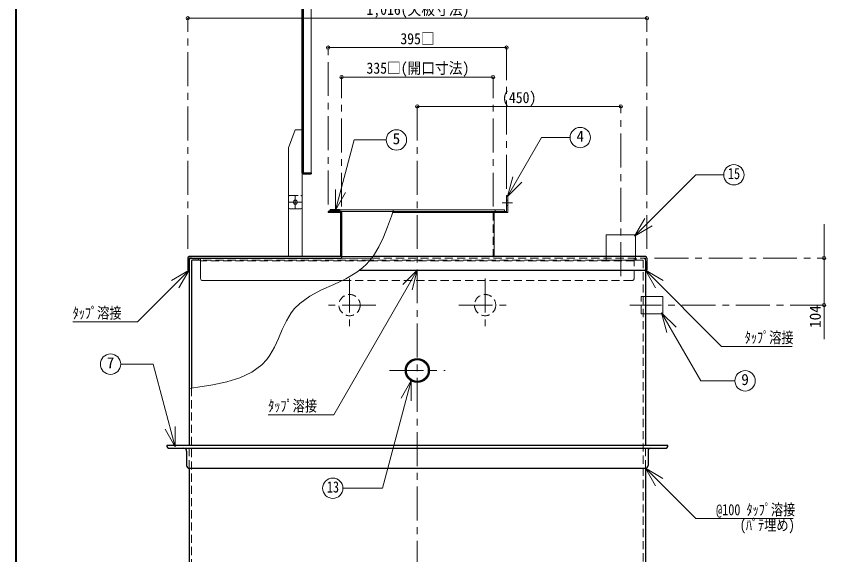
# Model space of a CAD drawing. Units: millimetres at full size, sheet at 1:15; details may follow other scales. Extents: x -3184 to 2891, y -2037 to 2178.
# Drawn here: x -3184 to -1393, y -606 to 584 of the extents above; entities that cross this region are included whole.
import ezdxf
from ezdxf.enums import TextEntityAlignment as Align

# ---------------------------------------------------------------- set-up
doc = ezdxf.new("R2010")
doc.units = ezdxf.units.MM
doc.header["$LTSCALE"] = 15
doc.header["$PDMODE"] = 32
doc.header["$PDSIZE"] = 7.5
doc.linetypes.add('CHAIN1', pattern=[8, 5, -1, 1, -1])
doc.linetypes.add('DASHED1', pattern=[1.8, 1.2, -0.6])
doc.layers.add('0-0', color=7, linetype='Continuous', lineweight=18)
doc.styles.add('ＭＳ ゴシック', font='')
doc.styles.get('ＭＳ ゴシック').set_extended_font_data('MS Gothic')

msp = doc.modelspace()

# ---------------------------------------------------------------- linework, layer by layer
at = {"layer": '0-0', "color": 1, "lineweight": 40}
msp.add_line((-3184.2, -2037.13), (-3184.2, 2177.87), dxfattribs=at)
at = {"layer": '0-0', "color": 4, "lineweight": 9}
for p, q in [((-2531.7, 648.07), (-2531.7, 237.67)), ((-2804.7, 579.37), (-1788.7, 579.37)), ((-2494.2, 514.37), (-2099.2, 514.37)), ((-2129.2, 449.37), (-2464.2, 449.37)), ((-1846.7, 384.37), (-2296.7, 384.37)), ((-2096.2, 187.57), (-2099.2, 187.57)), ((-2099.2, 187.57), (-2099.2, 152.57)), ((-2096.2, 187.57), (-2096.2, 150.27)), ((-2581.7, 52.57), (-2581.7, 160.87)), ((-2551.7, 52.57), (-2551.7, 160.87)), ((-2489.2, 152.9), (-2486.53, 155.57)), ((-2489.2, 153.96), (-2487.6, 155.57)), ((-2489.2, 155.02), (-2488.66, 155.57)), ((-2488.47, 152.57), (-2485.47, 155.57)), ((-2487.41, 152.57), (-2484.41, 155.57)), ((-2486.35, 152.57), (-2483.35, 155.57)), ((-2485.29, 152.57), (-2482.29, 155.57)), ((-2484.23, 152.57), (-2481.23, 155.57)), ((-2483.17, 152.57), (-2480.17, 155.57)), ((-2482.11, 152.57), (-2479.11, 155.57)), ((-2481.05, 152.57), (-2478.05, 155.57)), ((-2479.99, 152.57), (-2476.99, 155.57)), ((-2478.93, 152.57), (-2475.93, 155.57)), ((-2477.87, 152.57), (-2474.87, 155.57)), ((-2476.81, 152.57), (-2473.81, 155.57)), ((-2475.75, 152.57), (-2472.75, 155.57)), ((-2474.69, 152.57), (-2471.69, 155.57)), ((-2473.62, 152.57), (-2470.62, 155.57)), ((-2472.56, 152.57), (-2469.56, 155.57)), ((-2471.5, 152.57), (-2469.2, 154.87)), ((-2470.44, 152.57), (-2469.2, 153.81)), ((-2469.38, 152.57), (-2469.2, 152.75)), ((-2469.2, 155.57), (-2349.36, 155.57)), ((-2466.5, 152.57), (-2350.38, 152.57)), ((-2126.9, 149.12), (-2126.9, 52.57)), ((-2099.2, 150.27), (-2096.2, 150.27)), ((-1396.7, -129.63), (-1396.7, 124.37)), ((-1879.2, 100.37), (-1814.2, 100.37)), ((-1879.2, 52.57), (-1879.2, 100.37)), ((-1814.2, 52.57), (-1814.2, 100.37)), ((-2776.2, 44.87), (-2781.2, 44.87)), ((-2776.2, 49.37), (-2776.2, 4.37)), ((-2464.2, 52.57), (-2395.3, 52.57)), ((-2464.2, 49.37), (-2397.9, 49.37)), ((-2464.09, -0.63), (-2771.2, -0.63))]:
    msp.add_line(p, q, dxfattribs=at)
at = {"layer": '0-0', "color": 5, "lineweight": 25}
for p, q in [((-2551.7, 237.67), (-2551.7, 637.12)), ((-2549.4, 637.12), (-2549.4, 238.82)), ((-2549.4, 235.37), (-2531.7, 235.37)), ((-2494.2, 152.57), (-2494.2, 150.27)), ((-2466.5, 152.57), (-2494.2, 152.57)), ((-2467.65, 150.27), (-2494.2, 150.27)), ((-2489.2, 152.57), (-2489.2, 155.57)), ((-2469.2, 155.57), (-2489.2, 155.57)), ((-2469.2, 152.57), (-2469.2, 155.57)), ((-2466.5, 149.12), (-2466.5, 52.57)), ((-2464.2, 150.27), (-2464.2, 49.37)), ((-2804.7, 49.37), (-2804.7, 22.57)), ((-2464.2, 52.57), (-2801.5, 52.57)), ((-2801.5, 47.77), (-2801.5, 22.57)), ((-2801.2, 44.87), (-2801.2, -365.13)), ((-2799.9, 49.37), (-2464.2, 49.37)), ((-2796.7, 42.62), (-2796.7, -237.99)), ((-2781.2, 44.87), (-2794.45, 44.87)), ((-2781.2, 49.37), (-2781.2, 44.87)), ((-1791.9, 52.57), (-2395.3, 52.57)), ((-1792.2, 42.62), (-1792.2, -365.13)), ((-1788.7, 49.37), (-1788.7, 22.57)), ((-2804.7, 22.57), (-2801.5, 22.57)), ((-2424.35, 22.57), (-1788.7, 22.57)), ((-1742.2, -365.13), (-2851.2, -365.13)), ((-2845.2, -371.13), (-1748.2, -371.13)), ((-2807.2, -377.13), (-2807.2, -409.13)), ((-1786.2, -377.13), (-1786.2, -409.13)), ((-2801.2, -415.13), (-1792.2, -415.13)), ((-2801.2, -415.13), (-2801.2, -835.13)), ((-1792.2, -415.13), (-1792.2, -835.13))]:
    msp.add_line(p, q, dxfattribs=at)
at = {"layer": '0-0', "color": 4, "linetype": 'CHAIN1', "lineweight": 9}
for p, q in [((-2804.7, 69.37), (-2804.7, 579.37)), ((-1788.7, 69.37), (-1788.7, 579.37)), ((-2494.2, 167.57), (-2494.2, 514.37)), ((-2099.2, 202.57), (-2099.2, 514.37)), ((-2464.2, 162.97), (-2464.2, 449.37)), ((-2129.2, 162.97), (-2129.2, 449.37)), ((-2296.7, 384.37), (-2296.7, -1419.13)), ((-1846.7, 9.37), (-1846.7, 384.37)), ((-2566.7, 158.37), (-2566.7, 187.37)), ((-2552.2, 172.87), (-2581.2, 172.87)), ((-2109.2, 171.57), (-2086.2, 171.57)), ((-1771.9, 49.37), (-1396.7, 49.37)), ((-2446.7, 3.87), (-2446.7, -113.13)), ((-2146.7, 3.87), (-2146.7, -113.13)), ((-2388.2, -54.63), (-2505.2, -54.63)), ((-2205.2, -54.63), (-2088.2, -54.63)), ((-1396.7, -54.63), (-1826.7, -54.63)), ((-2358.2, -199.13), (-2235.2, -199.13))]:
    msp.add_line(p, q, dxfattribs=at)
at = {"layer": '0-0'}
for p, q in [((-2581.7, 292.87), (-2566.7, 332.87)), ((-2566.7, 332.87), (-2551.7, 332.87)), ((-2477.94, 155.49), (-2436.45, 310.32)), ((-2365.49, 310.32), (-2436.45, 310.32)), ((-2097.03, 185.54), (-2021.91, 315.64)), ((-2021.91, 315.64), (-1958.74, 315.64)), ((-2581.7, 292.87), (-2581.7, 160.87)), ((-2551.7, 237.67), (-2551.7, 160.87)), ((-1816, 97.9), (-1680.59, 233.32)), ((-1618.93, 233.32), (-1680.59, 233.32)), ((-2097.03, 185.54), (-2085.38, 229)), ((-2097.03, 185.54), (-2065.21, 217.36)), ((-2477.94, 155.49), (-2477.94, 200.49)), ((-2477.94, 155.49), (-2455.44, 194.46)), ((-2578.7, 157.87), (-2554.7, 157.87)), ((-2099.2, 150.27), (-2351.16, 150.27)), ((-2099.2, 152.57), (-2350.38, 152.57)), ((-2104.2, 155.57), (-2349.36, 155.57)), ((-2104.2, 155.57), (-2104.2, 152.57)), ((-2099.2, 152.57), (-2099.2, 150.27)), ((-1816, 97.9), (-1793.5, 136.87)), ((-1816, 97.9), (-1777.03, 120.4)), ((-2801.5, 22.57), (-2840.47, 0.07)), ((-2801.5, 22.57), (-2824, -16.4)), ((-2296.7, 22.57), (-2481.22, -297.03)), ((-2296.7, 22.57), (-2328.52, -9.25)), ((-2296.7, 22.57), (-2308.35, -20.9)), ((-1791.9, 22.57), (-1769.4, -16.4)), ((-1791.9, 22.57), (-1752.93, 0.07)), ((-1796.7, -35.63), (-1753.7, -35.63)), ((-1753.7, -73.63), (-1753.7, -35.63)), ((-1756.13, -71.42), (-1744.48, -114.89)), ((-1756.13, -71.42), (-1724.31, -103.24)), ((-1756.13, -71.42), (-1669.18, -222.02)), ((-1796.7, -73.63), (-1753.7, -73.63)), ((-2310.07, -221.34), (-2332.57, -260.31)), ((-2310.07, -221.34), (-2310.07, -266.34)), ((-1594.05, -222.02), (-1669.18, -222.02)), ((-2481.22, -297.03), (-2626.58, -297.03)), ((-2832.27, -368.13), (-2854.77, -329.15)), ((-2832.27, -368.13), (-2832.27, -323.13)), ((-1792.2, -415.13), (-1753.23, -437.63)), ((-1792.2, -415.13), (-1769.7, -454.1))]:
    msp.add_line(p, q, dxfattribs=at)
at = {"layer": '0-0', "color": 4, "linetype": 'DASHED1', "lineweight": 9}
for p, q in [((-2578.7, 187.87), (-2554.7, 187.87)), ((-2099.2, 177.57), (-2096.2, 177.57)), ((-2099.2, 165.57), (-2096.2, 165.57)), ((-2129.2, 150.27), (-2129.2, 49.37)), ((-2124.2, 155.57), (-2124.2, 152.57)), ((-2401.56, 44.87), (-2776.2, 44.87)), ((-1817.2, 43.37), (-2776.2, 43.37)), ((-1879.2, 44.37), (-1879.2, 52.57)), ((-1814.2, 44.37), (-1879.2, 44.37)), ((-1817.2, 49.37), (-1817.2, 4.37)), ((-1814.2, 44.37), (-1814.2, 52.57)), ((-1822.2, -0.63), (-2464.09, -0.63)), ((-1796.7, -73.63), (-1801.7, -73.63))]:
    msp.add_line(p, q, dxfattribs=at)
at = {"layer": '0-0', "linetype": 'DASHED1'}
for p, q in [((-1798.95, 44.87), (-2401.56, 44.87)), ((-2397.9, 49.37), (-1793.5, 49.37)), ((-1812.2, 49.37), (-1812.2, 44.87)), ((-1796.7, 44.87), (-1796.7, -1300.63)), ((-1792.2, 44.87), (-1792.2, 22.57)), ((-1791.9, 47.77), (-1791.9, 22.57)), ((-2796.7, -237.99), (-2796.7, -1300.63)), ((-2801.2, -415.13), (-2801.2, -365.13)), ((-1792.2, -415.13), (-1792.2, -365.13))]:
    msp.add_line(p, q, dxfattribs=at)
at = {"layer": '0-0', "color": 5, "lineweight": 25}
msp.add_lwpolyline([(-2548.25, 237.67), (-2531.7, 237.67), (-2531.7, 235.37)], dxfattribs=at)
at = {"layer": '0-0'}
for points in [[(-2349.36, 155.57), (-2354.03, 141.8), (-2362.36, 118.34), (-2371.45, 95.62), (-2381.81, 74.11), (-2393.91, 54.29), (-2408.24, 36.63), (-2417.77, 27.56), (-2430.56, 17.85), (-2455.19, 3.56), (-2481.71, -8.92), (-2508.57, -21.14), (-2534.18, -34.63), (-2556.99, -50.94), (-2568.31, -62.3), (-2575.51, -71.63), (-2586.18, -89.4), (-2595.4, -108.53), (-2604.02, -128.13), (-2612.9, -147.3), (-2622.9, -165.12), (-2629.56, -174.49), (-2640.48, -186.37), (-2662.87, -202.88), (-2689.05, -215.18), (-2718.19, -224.17), (-2749.46, -230.78), (-2782.03, -235.94), (-2801.2, -238.62)], [(-2801.5, 22.57), (-2915.78, -91.71), (-3059.18, -91.71)], [(-1791.9, 22.57), (-1623.49, -145.84), (-1467.2, -145.84)], [(-2832.27, -368.13), (-2881.3, -185.15), (-2953.03, -185.15)], [(-2310.07, -221.34), (-2373.85, -459.37), (-2461.26, -459.37)], [(-1792.2, -415.13), (-1680.79, -526.54), (-1465.07, -526.54)]]:
    msp.add_lwpolyline(points, dxfattribs=at)
at = {"layer": '0-0', "color": 4, "linetype": 'DASHED1', "lineweight": 9}
msp.add_lwpolyline([(-1801.7, -73.63), (-1801.7, -35.63), (-1796.7, -35.63)], dxfattribs=at)
at = {"layer": '0-0'}
for centre, radius in [((-2342.99, 310.32), 22.5), ((-1936.24, 315.64), 22.5), ((-1596.43, 233.32), 22.5), ((-2566.7, 172.87), 4.5), ((-2975.53, -185.15), 22.5), ((-1571.55, -222.02), 22.5), ((-2483.76, -459.37), 22.5)]:
    msp.add_circle(centre, radius, dxfattribs=at)
at = {"layer": '0-0', "color": 4, "linetype": 'DASHED1', "lineweight": 9}
for centre in [(-2446.7, -54.63), (-2146.7, -54.63)]:
    msp.add_circle(centre, 23.5, dxfattribs=at)
at = {"layer": '0-0', "color": 5, "lineweight": 25}
for radius in [26.5, 24.3]:
    msp.add_circle((-2296.7, -199.13), radius, dxfattribs=at)
for centre, radius, start, end in [((-2549.4, 237.67), 2.3, 180, 270), ((-2548.25, 238.82), 1.15, 180, 270), ((-2467.65, 149.12), 1.15, 0, 90), ((-2466.5, 150.27), 2.3, 0, 90), ((-2801.5, 49.37), 3.2, 90, 180), ((-2799.9, 47.77), 1.6, 90, 180), ((-2796.7, 44.87), 4.5, 90, 180), ((-2794.45, 42.62), 2.25, 90, 180), ((-1791.9, 49.37), 3.2, 0, 90), ((-2845.2, -365.13), 6, 180, 270), ((-2813.2, -377.13), 6, 0, 90), ((-1780.2, -377.13), 6, 90, 180), ((-1748.2, -365.13), 6, 270, 0), ((-2801.2, -409.13), 6, 180, 270), ((-1792.2, -409.13), 6, 270, 0)]:
    msp.add_arc(centre, radius, start, end, dxfattribs=at)
at = {"layer": '0-0', "color": 4, "linetype": 'DASHED1', "lineweight": 9}
for centre, radius, start, end in [((-2578.7, 184.87), 3, 90, 180), ((-2554.7, 184.87), 3, 0, 90), ((-2126.9, 150.27), 2.3, 90, 180), ((-1822.2, 4.37), 5, 270, 0)]:
    msp.add_arc(centre, radius, start, end, dxfattribs=at)
at = {"layer": '0-0'}
for centre, start, end in [((-2578.7, 160.87), 180, 270), ((-2554.7, 160.87), 270, 0)]:
    msp.add_arc(centre, 3, start, end, dxfattribs=at)
at = {"layer": '0-0', "color": 4, "lineweight": 9}
for centre, radius, start, end in [((-2125.75, 149.12), 1.15, 90, 180), ((-2771.2, 4.37), 5, 180, 270)]:
    msp.add_arc(centre, radius, start, end, dxfattribs=at)
at = {"layer": '0-0', "linetype": 'DASHED1'}
for centre, radius in [((-1798.95, 42.62), 2.25), ((-1796.7, 44.87), 4.5), ((-1793.5, 47.77), 1.6)]:
    msp.add_arc(centre, radius, 0, 90, dxfattribs=at)
at = {"layer": '0-0', "color": 1}
for p in [(-2804.7, 579.37), (-1788.7, 579.37), (-2494.2, 514.37), (-2099.2, 514.37), (-2464.2, 449.37), (-2129.2, 449.37), (-2296.7, 384.37), (-1846.7, 384.37), (-1396.7, 49.37), (-1396.7, -54.63)]:
    msp.add_point(p, dxfattribs=at)

# ---------------------------------------------------------------- texts
at = {"layer": '0-0', "style": 'ＭＳ ゴシック'}
for s, width, p in [('1,016(天板寸法)', 0.9, (-2409.2, 579.37)), ('395□', 0.9, (-2334.2, 514.37)), ('335□(開口寸法)', 0.9, (-2409.2, 449.37)), ('(450)', 0.9, (-2109.2, 384.37)), ('15', 0.8, (-1609.55, 216.44)), ('ﾀｯﾌﾟ溶接', 0.8, (-3059.18, -91.71)), ('ﾀｯﾌﾟ溶接', 0.8, (-1572.2, -145.84)), ('ﾀｯﾌﾟ溶接', 0.8, (-2626.58, -297.03)), ('13', 0.8, (-2496.89, -476.24)), ('@100 ﾀｯﾌﾟ溶接', 0.8, (-1635.69, -526.54)), ('(ﾊﾟﾃ埋め)', 0.8, (-1583.19, -560.29))]:
    msp.add_text(s, height=24.74, dxfattribs=dict(at, width=width)).set_placement(p, align=Align.BOTTOM_LEFT)
for s, p in [('5', (-2351.43, 293.44)), ('4', (-1944.67, 298.77)), ('7', (-2983.97, -202.02)), ('9', (-1579.99, -238.89))]:
    msp.add_text(s, height=24.74, dxfattribs=at).set_placement(p, align=Align.BOTTOM_LEFT)
msp.add_text('104', height=24.74, rotation=90, dxfattribs=at).set_placement((-1396.7, -105.26), align=Align.BOTTOM_LEFT)

doc.saveas('drawing.dxf')
